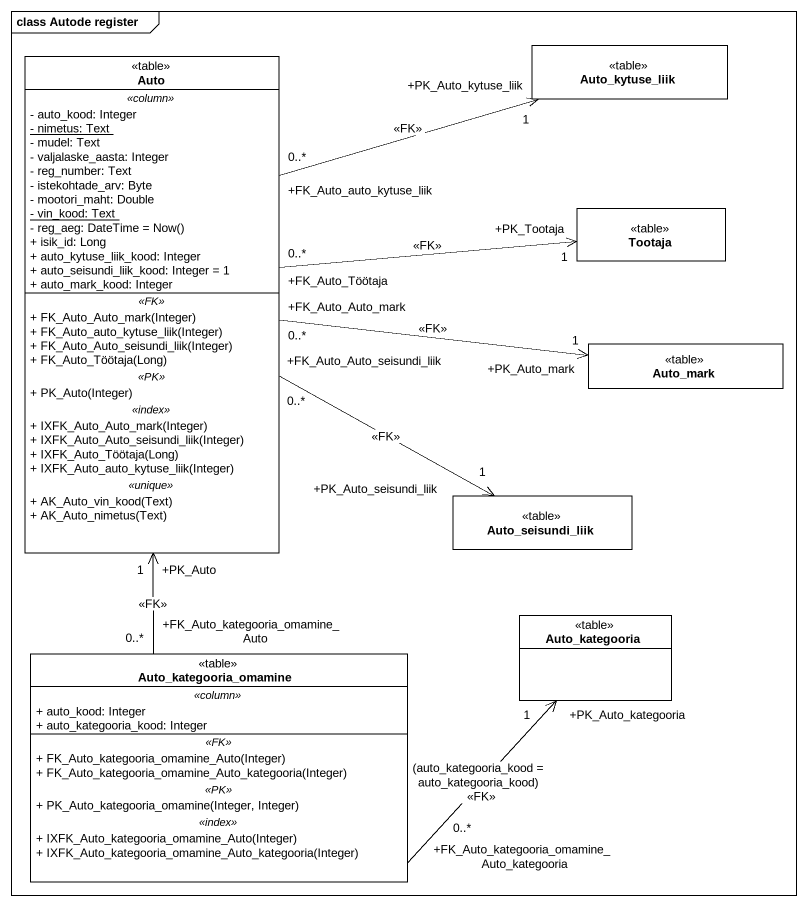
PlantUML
@startuml
mainframe class Autode register
hide circle
hide empty members
skinparam classAttributeIconSize 0
class Auto <<table>> #FFFFFF {
  .. <<column>> ..
  - auto_kood: Integer
  {static} - nimetus: Text
  - mudel: Text
  - valjalaske_aasta: Integer
  - reg_number: Text
  - istekohtade_arv: Byte
  - mootori_maht: Double
  {static} - vin_kood: Text
  {field} - reg_aeg: DateTime = Now()
  + isik_id: Long
  + auto_kytuse_liik_kood: Integer
  + auto_seisundi_liik_kood: Integer = 1
  + auto_mark_kood: Integer
  .. <<FK>> ..
  + FK_Auto_Auto_mark(Integer)
  + FK_Auto_auto_kytuse_liik(Integer)
  + FK_Auto_Auto_seisundi_liik(Integer)
  + FK_Auto_Töötaja(Long)
  .. <<PK>> ..
  + PK_Auto(Integer)
  .. <<index>> ..
  + IXFK_Auto_Auto_mark(Integer)
  + IXFK_Auto_Auto_seisundi_liik(Integer)
  + IXFK_Auto_Töötaja(Long)
  + IXFK_Auto_auto_kytuse_liik(Integer)
  .. <<unique>> ..
  + AK_Auto_vin_kood(Text)
  + AK_Auto_nimetus(Text)
}
class Auto_kytuse_liik <<table>> #FFFFFF
class Tootaja <<table>> #FFFFFF
class Auto_mark <<table>> #FFFFFF
class Auto_seisundi_liik <<table>> #FFFFFF
class Auto_kategooria <<table>> #FFFFFF
class Auto_kategooria_omamine <<table>> #FFFFFF {
  .. <<column>> ..
  + auto_kood: Integer
  + auto_kategooria_kood: Integer
  .. <<FK>> ..
  + FK_Auto_kategooria_omamine_Auto(Integer)
  + FK_Auto_kategooria_omamine_Auto_kategooria(Integer)
  .. <<PK>> ..
  + PK_Auto_kategooria_omamine(Integer, Integer)
  .. <<index>> ..
  + IXFK_Auto_kategooria_omamine_Auto(Integer)
  + IXFK_Auto_kategooria_omamine_Auto_kategooria(Integer)
}
Auto "+FK_Auto_auto_kytuse_liik\n0..*" -right-> "+PK_Auto_kytuse_liik\n1" Auto_kytuse_liik : <<FK>>
Auto "+FK_Auto_Töötaja\n0..*" -right-> "+PK_Tootaja\n1" Tootaja : <<FK>>
Auto "+FK_Auto_Auto_mark\n0..*" -right-> "+PK_Auto_mark\n1" Auto_mark : <<FK>>
Auto "+FK_Auto_Auto_seisundi_liik\n0..*" -right-> "+PK_Auto_seisundi_liik\n1" Auto_seisundi_liik : <<FK>>
Auto_kategooria_omamine "+FK_Auto_kategooria_omamine_Auto\n0..*" -up-> "+PK_Auto\n1" Auto : <<FK>>
Auto_kategooria_omamine "+FK_Auto_kategooria_omamine_Auto_kategooria\n0..*" -right-> "+PK_Auto_kategooria\n1" Auto_kategooria : (auto_kategooria_kood = auto_kategooria_kood)\n<<FK>>
@enduml
